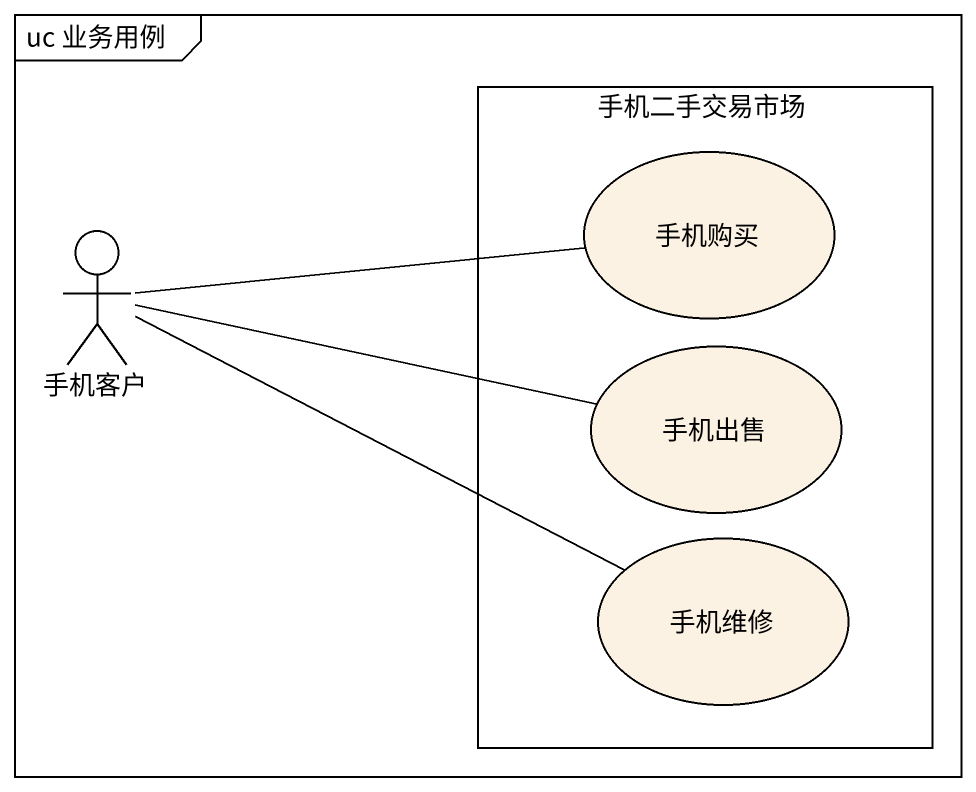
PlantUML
@startuml
mainframe uc 业务用例
rectangle 手机二手交易市场 {
  usecase 手机购买
  usecase 手机出售
  usecase 手机维修
}
actor 手机客户
手机客户 -right- 手机购买
手机客户 -right- 手机出售
手机客户 -right- 手机维修
@enduml
